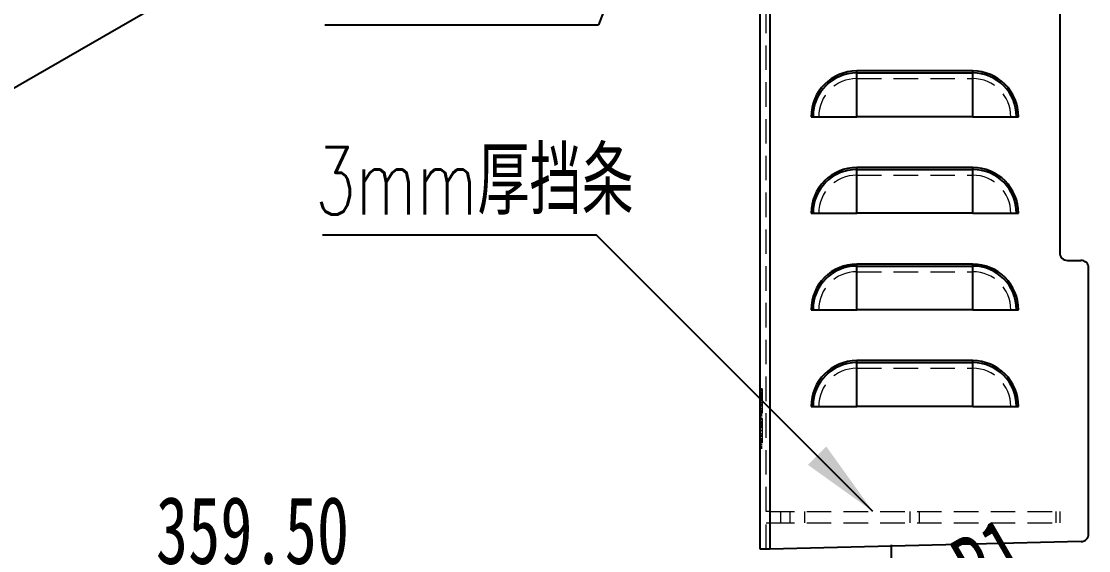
# Model space of a CAD drawing. Header units: millimetres. Extents: x 0 to 210, y 0 to 306.
# Drawn here: x 56.2 to 111.4, y 167.1 to 194.5 of the extents above; entities that cross this region are included whole.
import ezdxf

# ---------------------------------------------------------------- set-up
doc = ezdxf.new("R2010")
doc.units = ezdxf.units.MM
doc.linetypes.add('HIDDEN', pattern=[1.905, 1.27, -0.635])
doc.layers.add('图纸格式', color=7, linetype='Continuous')
doc.styles.add('SLDTEXTSTYLE0', font='TXT', dxfattribs={"width": 0.7, "bigfont": 'bigfont'})
doc.styles.add('SLDTEXTSTYLE5', font='TXT', dxfattribs={"width": 0.7})
doc.dimstyles.new('SLDDIMSTYLE0', dxfattribs={"dimtxt": 3.5, "dimasz": 4.08, "dimexe": 0, "dimexo": 0.0625, "dimgap": 0.875, "dimtad": 2, "dimlfac": 5, "dimrnd": 1e-09, "dimzin": 4, "dimdsep": 46, "dimtxsty": 'SLDTEXTSTYLE5', "dimsah": 1, "dimcen": 0.09, "dimadec": 0, "dimazin": 1, "dimtfac": 1, "dimtofl": 0, "dimtmove": 0, "dimatfit": 3, "dimfxl": 0, "dimfrac": 2, "dimtolj": 1, "dimtzin": 12, "dimarcsym": 0})
doc.dimstyles.new('SLDDIMSTYLE2', dxfattribs={"dimtxt": 0.18, "dimasz": 4.08, "dimexe": 0, "dimexo": 0.0625, "dimgap": 0, "dimtad": 0, "dimtih": 1, "dimtoh": 1, "dimdec": 0, "dimrnd": 1e-09, "dimzin": 0, "dimdsep": 46, "dimtxsty": 'Standard', "dimsah": 1, "dimcen": 0.09, "dimadec": 0, "dimazin": 0, "dimtfac": 4.08, "dimtdec": 0, "dimtofl": 0, "dimtmove": 0, "dimatfit": 3, "dimfxl": 0, "dimfrac": 2, "dimtolj": 1, "dimtzin": 0, "dimarcsym": 0})
doc.dimstyles.new('SLDDIMSTYLE8', dxfattribs={"dimtxt": 3.5, "dimasz": 4.08, "dimexe": 0, "dimexo": 0.0625, "dimgap": 0.875, "dimtad": 2, "dimlfac": 5, "dimrnd": 1e-09, "dimzin": 12, "dimdsep": 46, "dimtxsty": 'SLDTEXTSTYLE5', "dimsah": 1, "dimcen": 0, "dimadec": 0, "dimazin": 3, "dimtfac": 1, "dimtofl": 0, "dimtmove": 0, "dimatfit": 3, "dimfxl": 0, "dimfrac": 2, "dimtolj": 1, "dimtzin": 12, "dimarcsym": 0})

# ---------------------------------------------------------------- blocks, each defined once
blk = doc.blocks.new('SW_NOTE_0_5')
at = {"layer": '图纸格式', "color": 0}
blk.add_line((-14.158, 0), (0, 0), dxfattribs=at)
at = {"layer": '图纸格式', "color": 0, "insert": (-14.609, 4.624), "char_height": 3.5, "attachment_point": 1, "style": 'SLDTEXTSTYLE0'}
blk.add_mtext('3mm厚挡条', dxfattribs=at)
blk = doc.blocks.new('SW_NOTE_0_6')
at = {"layer": '图纸格式', "color": 0}
blk.add_line((-14.158, 0), (0, 0), dxfattribs=at)
at = {"layer": '图纸格式', "color": 0, "insert": (-14.539, 4.549), "char_height": 3.5, "attachment_point": 1, "style": 'SLDTEXTSTYLE0'}
blk.add_mtext('3mm厚挡条', dxfattribs=at)
blk = doc.blocks.new('_D_42')
at = {"layer": '图纸格式'}
for p, q in [((29.315, 160.425), (29.315, 167.36)), ((101.215, 160.425), (101.215, 167.36)), ((29.315, 165.36), (101.215, 165.36))]:
    blk.add_line(p, q, dxfattribs=at)
for points in [[(29.315, 165.36), (33.395, 164.852), (33.395, 165.868)], [(101.215, 165.36), (97.135, 165.868), (97.135, 164.852)]]:
    blk.add_solid(points, dxfattribs=at)
at = {"layer": '图纸格式', "insert": (63.14, 169.872), "char_height": 3.5, "attachment_point": 1, "style": 'SLDTEXTSTYLE5'}
blk.add_mtext('359.50', dxfattribs=at)
blk = doc.blocks.new('_D_48')
at = {"layer": '图纸格式'}
for q in [(108.899, 164.977), (101.015, 160.425)]:
    blk.add_line((101.189, 160.525), q, dxfattribs=at)
blk.add_solid([(101.189, 160.525), (104.976, 162.125), (104.468, 163.005)], dxfattribs=at)
at = {"layer": '图纸格式', "insert": (104.026, 167.283), "char_height": 3.5, "attachment_point": 1, "rotation": 30, "style": 'SLDTEXTSTYLE5'}
blk.add_mtext('R1', dxfattribs=at)

msp = doc.modelspace()

# ---------------------------------------------------------------- linework, layer by layer
at = {"color": 7, "linetype": 'Continuous', "lineweight": 25}
for p, q in [((94.42080651, 167.14058668), (94.42080651, 241.64058668)), ((94.92080651, 241.64058668), (94.92080651, 167.14058668)), ((109.92080651, 226.29058668), (109.92080651, 182.49058668)), ((89.99420713, 210.7508662), (39.43577486, 181.56410451)), ((105.42080651, 191.89726852), (99.42080651, 191.89726852)), ((99.42080651, 191.79866719), (99.42080651, 191.89726852)), ((99.42080651, 191.79866719), (105.42080651, 191.79866719)), ((99.42080651, 189.5308366), (99.42080651, 191.79866719)), ((105.42080651, 191.79866719), (105.42080651, 191.89726852)), ((105.42080651, 189.5308366), (105.42080651, 191.79866719)), ((97.05437459, 189.5308366), (97.15297592, 189.5308366)), ((97.15297592, 189.5308366), (99.42080651, 189.5308366)), ((105.42080651, 189.5308366), (99.42080651, 189.5308366)), ((105.42080651, 189.5308366), (107.68863709, 189.5308366)), ((107.68863709, 189.5308366), (107.78723842, 189.5308366)), ((105.42080651, 186.89726852), (99.42080651, 186.89726852)), ((99.42080651, 186.79866719), (99.42080651, 186.89726852)), ((99.42080651, 186.79866719), (105.42080651, 186.79866719)), ((99.42080651, 184.5308366), (99.42080651, 186.79866719)), ((105.42080651, 186.79866719), (105.42080651, 186.89726852)), ((105.42080651, 184.5308366), (105.42080651, 186.79866719)), ((97.05437459, 184.5308366), (97.15297592, 184.5308366)), ((97.15297592, 184.5308366), (99.42080651, 184.5308366)), ((105.42080651, 184.5308366), (99.42080651, 184.5308366)), ((105.42080651, 184.5308366), (107.68863709, 184.5308366)), ((107.68863709, 184.5308366), (107.78723842, 184.5308366)), ((105.42080651, 181.89726852), (99.42080651, 181.89726852)), ((99.42080651, 181.79866719), (99.42080651, 181.89726852)), ((99.42080651, 181.79866719), (105.42080651, 181.79866719)), ((99.42080651, 179.5308366), (99.42080651, 181.79866719)), ((105.42080651, 181.79866719), (105.42080651, 181.89726852)), ((105.42080651, 179.5308366), (105.42080651, 181.79866719)), ((110.32080651, 182.09058668), (111.02080651, 182.09058668)), ((111.42080651, 167.93100723), (111.42080651, 181.69058668)), ((97.05437459, 179.5308366), (97.15297592, 179.5308366)), ((97.15297592, 179.5308366), (99.42080651, 179.5308366)), ((105.42080651, 179.5308366), (99.42080651, 179.5308366)), ((105.42080651, 179.5308366), (107.68863709, 179.5308366)), ((107.68863709, 179.5308366), (107.78723842, 179.5308366)), ((105.42080651, 176.89726852), (99.42080651, 176.89726852)), ((99.42080651, 176.79866719), (99.42080651, 176.89726852)), ((99.42080651, 176.79866719), (105.42080651, 176.79866719)), ((99.42080651, 174.5308366), (99.42080651, 176.79866719)), ((105.42080651, 176.79866719), (105.42080651, 176.89726852)), ((105.42080651, 174.5308366), (105.42080651, 176.79866719)), ((97.05437459, 174.5308366), (97.15297592, 174.5308366)), ((97.15297592, 174.5308366), (99.42080651, 174.5308366)), ((105.42080651, 174.5308366), (99.42080651, 174.5308366)), ((105.42080651, 174.5308366), (107.68863709, 174.5308366)), ((107.68863709, 174.5308366), (107.78723842, 174.5308366)), ((111.03050063, 167.53112472), (94.92080651, 167.14058668)), ((94.92080651, 167.14058668), (94.42080651, 167.14058668))]:
    msp.add_line(p, q, dxfattribs=at)
at = {"color": 7, "linetype": 'HIDDEN', "lineweight": 18}
for p, q in [((94.72080651, 169.09058668), (94.72080651, 239.69058668)), ((99.42080651, 191.5028632), (105.42080651, 191.5028632)), ((99.42080651, 186.5028632), (105.42080651, 186.5028632)), ((99.42080651, 181.5028632), (105.42080651, 181.5028632)), ((99.42080651, 176.5028632), (105.42080651, 176.5028632)), ((94.53330651, 175.40051359), (94.40830651, 175.40051359)), ((94.52080651, 175.44441997), (94.42080651, 175.44441997)), ((94.52080651, 175.40030232), (94.42080651, 175.40030232)), ((94.52080651, 175.37135011), (94.42080651, 175.37135011)), ((94.52080651, 175.33550452), (94.42080651, 175.33550452)), ((94.52080651, 175.32861114), (94.42080651, 175.32861114)), ((94.52080651, 175.32654313), (94.42080651, 175.32654313)), ((94.52080651, 175.31964975), (94.42080651, 175.31964975)), ((94.52080651, 175.22589975), (94.42080651, 175.22589975)), ((94.52080651, 175.22176372), (94.42080651, 175.22176372)), ((94.52080651, 175.22038504), (94.42080651, 175.22038504)), ((94.52080651, 175.15765526), (94.42080651, 175.15765526)), ((94.52080651, 175.15076188), (94.42080651, 175.15076188)), ((94.52080651, 175.13559644), (94.42080651, 175.13559644)), ((94.52080651, 175.07493467), (94.42080651, 175.07493467)), ((94.52080651, 175.05494386), (94.42080651, 175.05494386)), ((94.52080651, 175.0032435), (94.42080651, 175.0032435)), ((94.52080651, 174.95912585), (94.42080651, 174.95912585)), ((94.52080651, 174.91156151), (94.42080651, 174.91156151)), ((94.52080651, 174.73164423), (94.42080651, 174.73164423)), ((94.52080651, 174.65030232), (94.42080651, 174.65030232)), ((94.52080651, 174.60618467), (94.42080651, 174.60618467)), ((94.42080651, 174.57703216), (94.52080651, 174.57703216)), ((94.52080651, 174.53518283), (94.42080651, 174.53518283)), ((94.52080651, 174.41523798), (94.42080651, 174.41523798)), ((94.52080651, 174.34147879), (94.42080651, 174.34147879)), ((94.52080651, 174.31941997), (94.42080651, 174.31941997)), ((94.52080651, 174.29736114), (94.42080651, 174.29736114)), ((94.52080651, 174.27805967), (94.42080651, 174.27805967)), ((94.52080651, 174.24152475), (94.42080651, 174.24152475)), ((94.52080651, 174.23738872), (94.42080651, 174.23738872)), ((94.52080651, 174.23463136), (94.42080651, 174.23463136)), ((94.52080651, 174.1650082), (94.42080651, 174.1650082)), ((94.52080651, 174.12089055), (94.42080651, 174.12089055)), ((94.52080651, 174.07677291), (94.42080651, 174.07677291)), ((94.52080651, 174.05195673), (94.42080651, 174.05195673)), ((94.52080651, 174.03127658), (94.42080651, 174.03127658)), ((94.52080651, 173.9216718), (94.42080651, 173.9216718)), ((94.52080651, 173.9071957), (94.42080651, 173.9071957)), ((94.52080651, 173.89340894), (94.42080651, 173.89340894)), ((94.52080651, 173.87893283), (94.42080651, 173.87893283)), ((94.52080651, 173.86859276), (94.42080651, 173.86859276)), ((94.52080651, 173.84377658), (94.42080651, 173.84377658)), ((94.52080651, 173.82861114), (94.42080651, 173.82861114)), ((94.52080651, 173.72383173), (94.42080651, 173.72383173)), ((94.52080651, 173.67971408), (94.42080651, 173.67971408)), ((94.52080651, 173.65351923), (94.42080651, 173.65351923)), ((94.52080651, 173.58320673), (94.42080651, 173.58320673)), ((94.52080651, 173.57079864), (94.42080651, 173.57079864)), ((94.52080651, 173.52530232), (94.42080651, 173.52530232)), ((94.52080651, 173.51703026), (94.42080651, 173.51703026)), ((94.52080651, 173.51634092), (94.42080651, 173.51634092)), ((94.52080651, 173.50806886), (94.42080651, 173.50806886)), ((94.52080651, 173.49841813), (94.42080651, 173.49841813)), ((94.52080651, 173.49290342), (94.42080651, 173.49290342)), ((94.52080651, 173.48325269), (94.42080651, 173.48325269)), ((94.52080651, 173.47773798), (94.42080651, 173.47773798)), ((94.52080651, 173.4150082), (94.42080651, 173.4150082)), ((94.52080651, 173.2743832), (94.42080651, 173.2743832)), ((94.52080651, 173.26059644), (94.42080651, 173.26059644)), ((94.52080651, 173.10618467), (94.42080651, 173.10618467)), ((94.52080651, 173.02691077), (94.42080651, 173.02691077)), ((94.52080651, 173.01794938), (94.42080651, 173.01794938)), ((94.52080651, 172.99657989), (94.42080651, 172.99657989)), ((94.52080651, 172.99589055), (94.42080651, 172.99589055)), ((94.52080651, 172.98899717), (94.42080651, 172.98899717)), ((94.52080651, 172.97452107), (94.42080651, 172.97452107)), ((94.52080651, 172.97383173), (94.42080651, 172.97383173)), ((94.52080651, 172.84147879), (94.42080651, 172.84147879)), ((94.52080651, 172.8001185), (94.42080651, 172.8001185)), ((94.52080651, 172.7532435), (94.42080651, 172.7532435)), ((94.52080651, 172.70912585), (94.42080651, 172.70912585)), ((94.52080651, 172.69396041), (94.42080651, 172.69396041)), ((94.52080651, 172.68568835), (94.42080651, 172.68568835)), ((94.52080651, 172.6794843), (94.42080651, 172.6794843)), ((94.52080651, 172.6650082), (94.42080651, 172.6650082)), ((94.52080651, 172.57815158), (94.42080651, 172.57815158)), ((94.52080651, 172.56160747), (94.42080651, 172.56160747)), ((94.52080651, 172.55264607), (94.42080651, 172.55264607)), ((94.52080651, 172.47406151), (94.42080651, 172.47406151)), ((94.52080651, 172.47268283), (94.42080651, 172.47268283)), ((94.52080651, 172.47130416), (94.42080651, 172.47130416)), ((94.52080651, 172.46992548), (94.42080651, 172.46992548)), ((94.52080651, 172.46923614), (94.42080651, 172.46923614)), ((94.52080651, 172.46234276), (94.42080651, 172.46234276)), ((94.52080651, 172.40030232), (94.42080651, 172.40030232)), ((94.52080651, 172.35618467), (94.42080651, 172.35618467)), ((94.92080651, 169.09058668), (94.72080651, 169.09058668)), ((94.92080651, 169.09058668), (109.92080651, 169.09058668)), ((95.47080651, 169.09058668), (95.47080651, 168.49058668)), ((95.97080651, 168.49058668), (95.97080651, 169.09058668)), ((96.72080651, 169.09058668), (96.72080651, 168.49058668)), ((102.17080651, 169.09058668), (102.17080651, 168.49058668)), ((102.67080651, 168.49058668), (102.67080651, 169.09058668)), ((109.72080651, 169.09058668), (109.72080651, 168.49058668)), ((109.92080651, 169.09058668), (109.92080651, 168.49058668)), ((94.72080651, 167.14058668), (94.72080651, 168.49058668)), ((94.72080651, 168.49058668), (94.92080651, 168.49058668)), ((94.92080651, 168.49058668), (109.92080651, 168.49058668))]:
    msp.add_line(p, q, dxfattribs=at)
at = {"color": 7, "linetype": 'Continuous', "lineweight": 25}
for centre, radius, start, end in [((99.42080651, 189.5308366), 2.36643191, 90, 180), ((99.42080651, 189.5308366), 2.26783058, 90, 180), ((105.42080651, 189.5308366), 2.36643191, 0, 90), ((105.42080651, 189.5308366), 2.26783058, 0, 90), ((99.42080651, 184.5308366), 2.36643191, 90, 180), ((99.42080651, 184.5308366), 2.26783058, 90, 180), ((105.42080651, 184.5308366), 2.36643191, 0, 90), ((105.42080651, 184.5308366), 2.26783058, 0, 90), ((110.32080651, 182.49058668), 0.4, 180, 270), ((99.42080651, 179.5308366), 2.36643191, 90, 180), ((99.42080651, 179.5308366), 2.26783058, 90, 180), ((105.42080651, 179.5308366), 2.36643191, 0, 90), ((105.42080651, 179.5308366), 2.26783058, 0, 90), ((111.02080651, 181.69058668), 0.4, 0, 90), ((99.42080651, 174.5308366), 2.36643191, 90, 180), ((99.42080651, 174.5308366), 2.26783058, 90, 180), ((105.42080651, 174.5308366), 2.36643191, 0, 90), ((105.42080651, 174.5308366), 2.26783058, 0, 90), ((111.02080651, 167.93100723), 0.4, 271.38871659, 0)]:
    msp.add_arc(centre, radius, start, end, dxfattribs=at)
at = {"color": 7, "linetype": 'HIDDEN', "lineweight": 18}
for centre, start, end in [((99.42080651, 189.5308366), 90, 180), ((105.42080651, 189.5308366), 0, 90), ((99.42080651, 184.5308366), 90, 180), ((105.42080651, 184.5308366), 0, 90), ((99.42080651, 179.5308366), 90, 180), ((105.42080651, 179.5308366), 0, 90), ((99.42080651, 174.5308366), 90, 180), ((105.42080651, 174.5308366), 0, 90)]:
    msp.add_arc(centre, 1.97202659, start, end, dxfattribs=at)
for points, knots in [([(94.52080651, 175.44441997), (94.52080651, 175.44338666), (94.52080651, 175.44139336), (94.52080651, 175.42178099), (94.52080651, 175.39036225), (94.52080651, 175.34607178), (94.52080651, 175.28870894), (94.52080651, 175.22066365), (94.52080651, 175.13906449), (94.52080651, 175.04635362), (94.52080651, 174.941933), (94.52080651, 174.82633543), (94.52080651, 174.69954608), (94.52080651, 174.56139741), (94.52080651, 174.41271037), (94.52080651, 174.25353349), (94.52080651, 174.08376209), (94.52080651, 173.9671774), (94.52080651, 173.9071957)], [0, 0, 0, 0, 0.0650010723, 0.1253901268, 0.181565323, 0.2347467818, 0.2862672404, 0.3370772119, 0.3888527625, 0.4418884129, 0.4974862735, 0.5564971617, 0.619163865, 0.6861844456, 0.7574703155, 0.8336012629, 0.9143894422, 1, 1, 1, 1]), ([(94.52080651, 173.9071957), (94.52080651, 173.85088044), (94.52080651, 173.74067918), (94.52080651, 173.57903177), (94.52080651, 173.42476055), (94.52080651, 173.27858426), (94.52080651, 173.14100272), (94.52080651, 173.01294865), (94.52080651, 172.89460698), (94.52080651, 172.78620089), (94.52080651, 172.68865105), (94.52080651, 172.60253189), (94.52080651, 172.52845204), (94.52080651, 172.46544394), (94.52080651, 172.41627701), (94.52080651, 172.38127276), (94.52080651, 172.35957136), (94.52080651, 172.35734085), (94.52080651, 172.35618467)], [0, 0, 0, 0, 0.0788530807, 0.1543046846, 0.2267964607, 0.2959377372, 0.3616609361, 0.42414473, 0.4838481396, 0.5410141043, 0.5964522556, 0.6499813974, 0.7034185789, 0.7572447856, 0.8126904074, 0.8707273052, 0.9329919735, 1, 1, 1, 1])]:
    msp.add_open_spline(points, degree=3, knots=knots, dxfattribs=at)

# ---------------------------------------------------------------- block references
at = {"layer": '图纸格式'}
for name, p in [('SW_NOTE_0_5', (86.04426415, 194.28315423)), ('SW_NOTE_0_6', (85.92478984, 183.41099175))]:
    msp.add_blockref(name, p, dxfattribs=at)

# ---------------------------------------------------------------- dimensions: what is measured, and where the dimension line sits
dim = msp.add_linear_dim(base=(101.21544372, 165.3602824), p1=(29.31502311, 160.42534304), p2=(101.21544372, 160.42534304), dimstyle='SLDDIMSTYLE0', dxfattribs=at)
dim.commit()
dim.dimension.update_dxf_attribs({"geometry": '_D_42', "text_midpoint": (67.74314325, 165.3602824), "dimtype": 160})
dim = msp.add_radius_dim(center=(101.01544372, 160.42534304), mpoint=(101.1886488, 160.52534304), dimstyle='SLDDIMSTYLE8', dxfattribs=at)
dim.commit()
dim.dimension.update_dxf_attribs({"geometry": '_D_48', "text_midpoint": (107.81577295, 164.35151918), "dimtype": 164})

# ---------------------------------------------------------------- leaders
for points in [[(103.31079561, 239.69058668), (86.04426415, 194.28315423)], [(100.25313466, 169.09058668), (85.92478984, 183.41099175)]]:
    msp.add_leader(points, dimstyle='SLDDIMSTYLE2', dxfattribs=at)

doc.saveas('drawing.dxf')
